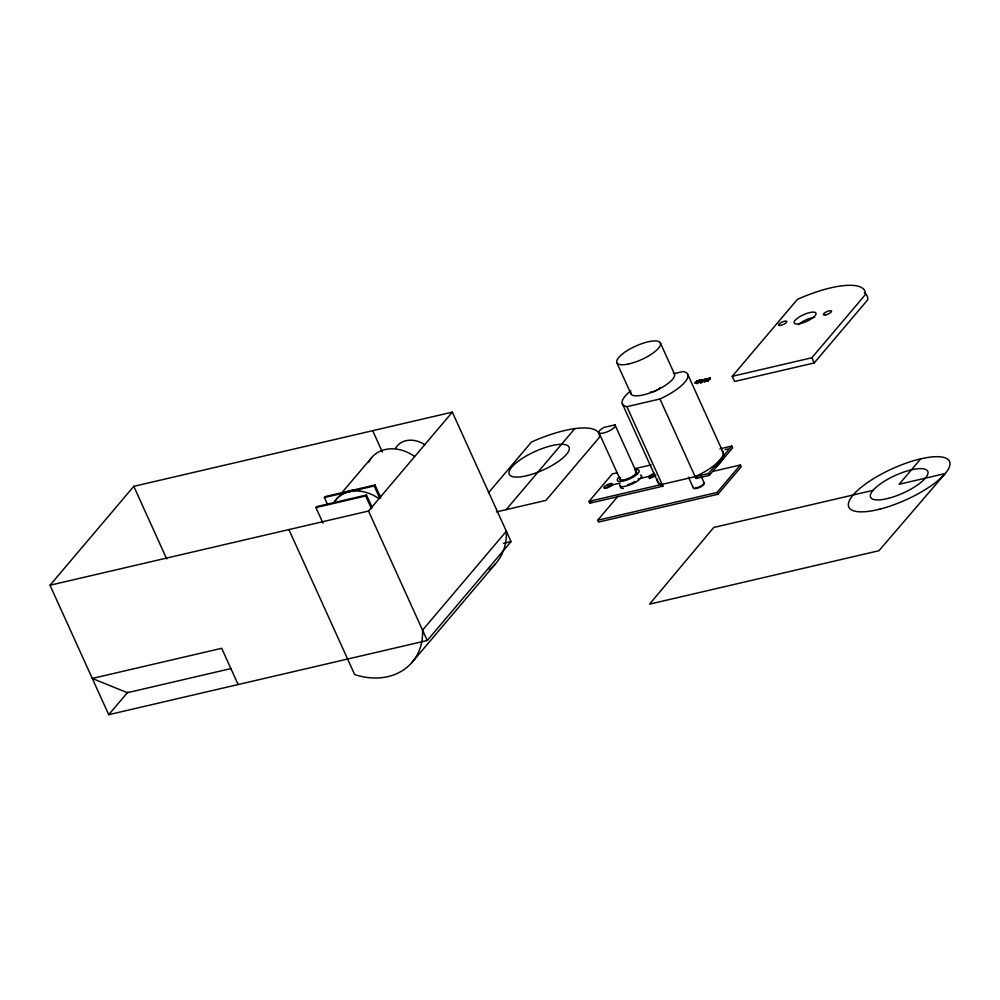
<?xml version="1.0" encoding="UTF-8"?>
<svg xmlns="http://www.w3.org/2000/svg" width="1000" height="1000" viewBox="0 0 1000 1000"><rect width="100%" height="100%" fill="white"/><g stroke="black" fill="none" stroke-linecap="round" stroke-linejoin="round"><path stroke-width="1.5" d="M704.475 380.45L705.325 380.375L705.45 381.525L705.738 380.875M695.05 382.788L695.225 383.188A3.337 1.025 -24.4 0 1 696.762 382.1L698.175 381.3L696.637 381.213M695.45 382.6L696.475 381.8A7.738 2.375 -24.4 0 1 697.038 381.488L697.387 381.287M696.287 382.638L695.662 382.95L697.2 382.65M50 585.237L133.787 486.337L452.325 412.137L511.037 541.6L427.25 640.5L108.725 714.688L50 585.237L368.525 511.037L452.325 412.137M108.725 714.688L127.9 692.05M322.962 523.1L315.912 507.562L316.737 506.6L366.5 495.012L372.262 507.725M327.562 504.487L324.412 497.537L325.225 496.575L375 484.988L380.763 497.7M341.475 493.225L371.4 457.912M349.3 491.737L350.112 490.775M315.912 507.562L365.688 495.975L366.5 495.012M324.412 497.537L374.188 485.95L375 484.988M488.375 492.912L531.487 442.025A65.65 20.175 -24.4 0 1 599.487 437.212L545.95 500.387L496.375 511.938M506.138 509.663L574.8 428.625M411.613 662.862L495.4 563.962M630.75 390.788A35.85 11.025 -24.4 0 0 626.912 406.675L662.962 486.163L589.888 503.188L589.062 501.375L612.337 473.9L616.875 472.85M589.888 503.188L591.825 500.9M699.538 381.912L700.462 380.825M699.575 382.362L700.75 381.025M701.275 381.912L700.288 381.7L702.237 380.675M700.15 381.737L701.075 381.388M701.838 380.775L700.5 382.85L701.413 381.188M703.5 379.775L701.612 382.562L703.988 379.487L703.675 380.175M706.075 379.325L704.262 382M704.275 381.938L706 379.225M706.912 379.312L706.038 380.525M705.775 381.15L709.225 378.775L707.15 380.812M708.15 379.15L706.275 380.588M709.925 378.312L706.587 380.95L707.65 380.262L707.987 381.112L710.462 377.987L710.1 378.713M713.15 471.325L740.362 464.988L741.188 466.8L717.913 494.263L598.462 522.087L597.638 520.275L618 496.238M732.237 376.312L797.4 299.387A65.65 20.175 -24.4 0 1 865.4 294.575L811.862 357.762L732.237 376.312L734.587 381.488L814.212 362.938L867.75 299.75A65.65 20.175 -24.4 0 0 864.3 292.975M589.062 501.375L708.512 473.55L731.787 446.087L732.613 447.9L709.338 475.363L695.987 478.475L659.925 398.988A35.85 11.025 -24.4 0 0 683.2 371.512L674.95 373.438M597.638 520.275L717.087 492.45L740.362 464.988M920.713 458.862L899.175 484.263L945.212 473.55L878.962 550.712L649.538 604.163L713.787 527.45L873.05 490.35M696.737 382.912L695.25 383L696.663 382.2A7.738 2.375 -24.4 0 1 697.212 381.887L698.525 380.65L696.4 381.138L696.75 382.088M704.663 380.112L705.337 380.812A3.95 1.212 -24.4 0 0 705.288 380.688M704.812 380.475L704.438 380.75M697.025 382.912L697.4 382.6A6.025 1.85 -24.4 0 1 698.425 381.838L698.688 382.325M697.2 383.312L697.588 383A6.025 1.85 -24.4 0 1 698.612 382.238M701.862 381.95L701.237 380.788M700.288 381.7L702.95 380.825M705.45 380.375L706.413 381.112M704.275 380.337L705.212 380.838L704.137 380.65M699.237 382.225L699.862 382.362L699.112 382.15M700.4 382.413L700.95 382.1L700.575 382.812M698.475 380.7L696.562 381.688A3.337 1.025 -24.4 0 0 695.025 382.663M708.112 381.062L707.825 380.175M703.2 380.6L703.825 380.763M696.55 383.088L695.913 382.762M702.138 381.712L700.75 382.15M696.663 381.213L698.175 381.3M708.7 378.913L707.975 379.075M696.575 381.538L698.7 381.05M703.438 380.062L702.337 380.312A7.5 2.3 -24.4 0 1 699.212 380.788M708.15 379.475L708.9 379.3L707.45 379.312M704.312 380.613L705.15 380.3M700.575 381.75L701.975 382.188M706.75 380.588L707.562 380.838M626.912 406.675L659.925 398.988M614.963 424.862L603.837 427.45A8.963 2.75 -24.4 0 0 599.388 433.075A8.963 2.75 -24.4 0 0 609.738 430.662A8.963 2.75 -24.4 0 0 614.963 424.862L637.188 473.837M634.712 468.7L651.112 464.875M719.912 448.85L731.787 446.087M725.188 449.625L728.162 448.938M635.413 471.625L636.112 471.463A8.963 2.75 -24.4 0 1 627.888 478.638A8.963 2.75 -24.4 0 1 620.538 477.512M608.162 485.9L620.112 483.125M638.025 478.95L652.962 475.462M503.462 543.362L511.037 541.6M231.163 668.538L127.35 692.712L92.287 678.45L221.688 648.3L238.125 684.55M705.075 379.05A6.625 2.037 -24.4 0 0 708.112 378.612L709.762 378.162M709.95 378.55L708.337 378.925A7.425 2.288 -24.4 0 1 705.413 379.363M701.462 381.425L701.7 380.8M708.075 378.675L710.025 378.675L708.263 379.062A6.625 2.037 -24.4 0 1 705.25 379.45M811.862 357.762L814.212 362.938M708.388 380.737L707.638 380.925M707.138 379.062L707.5 379.75M702.438 380.075L703.112 381.112M702.138 380.225L702.487 381.138M700.7 380.575L701.525 382.6M699.25 380.225L699.362 380.662A3.025 0.925 -24.4 0 0 700.35 380.812L700.487 381.287M700.325 381.475L700.2 381A3.137 0.963 -24.4 0 0 698.688 381.688L698.925 382.163A2.712 0.838 -24.4 0 1 700.325 381.475A3.137 0.963 -24.4 0 0 698.863 382.088M698.312 381.9A6.725 2.062 -24.4 0 1 698.9 380.6L699.112 380.988A6.725 2.062 -24.4 0 0 698.487 382.287M699.725 382.312L700.15 381.075A2.712 0.838 -24.4 0 0 698.737 381.763M696.538 382.6L697.175 383.688A6.812 2.087 -24.4 0 1 698.637 382.325M687.788 374.5L723.025 452.175M720.15 459.812L720.975 461.625M660.375 342.962L674.463 374.025M708.512 473.55L709.338 475.363M717.087 492.45L717.913 494.263M701.188 476.337L704.3 483.2M688.45 477.175L693.425 488.15M616.85 362.75L630.95 393.812M622.312 403.7L657.55 481.375M598.9 432.562L620.475 480.15M372.688 430.688L382.362 452.013M374.188 485.95L379.85 498.45M365.688 495.975L371.45 508.688M368.525 511.037L427.25 640.5M288.9 529.587L354.675 674.587A65.65 52.4 40.3 0 0 422.562 630.138L506.35 531.25A65.65 52.4 40.3 0 1 489.162 569.7M133.787 486.337L166.7 558.888M705.5 380.775L705.512 381.037A3.95 1.212 -24.4 0 1 705.475 381.213M395.562 448.25A23.9 19.075 40.3 0 1 424.95 444.762M334.462 502.075A35.85 28.613 40.3 0 1 359.712 490.125M368.537 462.463A35.85 28.613 40.3 0 1 414.5 456.4M333.65 503.038A35.85 28.613 40.3 0 1 378.775 498.575M655.638 475.65A4.775 1.475 -24.4 0 1 648.612 477.45A4.775 1.475 -24.4 0 1 654.538 473.338M635.037 481.4A8.963 2.75 -24.4 0 1 627.6 484.675M640.45 474.963A11.95 3.675 -24.4 0 1 632.163 483.988A11.95 3.675 -24.4 0 1 619.712 484.425M634.6 469.688A11.95 3.675 -24.4 0 1 637.163 474.225A11.95 3.675 -24.4 0 1 621.825 481.337A11.95 3.675 -24.4 0 1 619.275 476.788M721.737 450.5A35.85 11.025 -24.4 0 1 695.163 476.662M662.15 484.35A35.85 11.025 -24.4 0 1 657.4 479.188M724 456.175A35.85 11.025 -24.4 0 1 715.413 466.9M697.913 477.575A35.85 11.025 -24.4 0 1 695.987 478.475M662.962 486.163A35.85 11.025 -24.4 0 1 661.112 485.65M658.688 483.812A35.85 11.025 -24.4 0 1 658.15 481.775M723.112 452.812A35.85 11.025 -24.4 0 1 723.538 453.363M649.525 478.587A4.775 1.475 -24.4 0 1 655.65 475.087M605.188 488.438A4.775 1.475 -24.4 0 1 612.475 485.337M623.4 488.462A11.95 3.675 -24.4 0 1 620.538 486.238M641.712 476.975A11.95 3.675 -24.4 0 1 642.262 477.55M660.375 387.463A5.975 1.837 -24.4 0 1 655.875 390.737A5.975 1.837 -24.4 0 1 650.387 392.038M673.363 372.875A23.9 7.35 -24.4 0 1 655.638 390.662A23.9 7.35 -24.4 0 1 630.8 392.1M702.588 484.525A4.188 1.288 -24.4 0 1 702.475 484.7M701.762 485.425A4.188 1.288 -24.4 0 1 695.588 487.725M703.538 482.738A5.975 1.837 -24.4 0 1 699.688 487.325A5.975 1.837 -24.4 0 1 693.55 487.312M708.175 378.488A7.425 2.288 -24.4 0 1 705.225 378.963M698.787 381.987A7.05 2.163 -24.4 0 1 699.163 380.975M697.05 383.275A6.812 2.087 -24.4 0 1 698.45 381.925M698.612 381.587A7.05 2.163 -24.4 0 1 698.975 380.575M700.337 380.825A9.887 3.038 -24.4 0 0 702.262 380.45L703.6 380.138L702.075 380.062A9.887 3.038 -24.4 0 1 700.163 380.425A3.025 0.925 -24.4 0 1 699.163 380.275M702.188 379.875A7.5 2.3 -24.4 0 1 699.025 380.387M798.475 324.525A11.95 3.675 -24.4 0 1 814.688 317.325M606.5 488.05A4.775 1.475 -24.4 0 0 612.525 483.938A4.775 1.475 -24.4 0 0 605.487 485.725A4.775 1.475 -24.4 0 0 606.5 488.05M628.387 364.038A23.9 7.35 -24.4 0 0 660.575 343.688A23.9 7.35 -24.4 0 0 626.875 350.825A23.9 7.35 -24.4 0 0 628.387 364.038M527.675 475.487A32.862 10.1 -24.4 0 0 569.113 447.175A32.862 10.1 -24.4 0 0 520.7 459.45A32.862 10.1 -24.4 0 0 527.675 475.487M780.763 325.387A4.487 1.375 -24.4 0 0 786.787 321.562A4.487 1.375 -24.4 0 0 780.475 322.9A4.487 1.375 -24.4 0 0 780.763 325.387M825.55 314.95A4.487 1.375 -24.4 0 0 831.587 311.137A4.487 1.375 -24.4 0 0 825.263 312.475A4.487 1.375 -24.4 0 0 825.55 314.95M799.963 323.663A11.95 3.675 -24.4 0 0 816.05 313.488A11.95 3.675 -24.4 0 0 799.2 317.05A11.95 3.675 -24.4 0 0 799.963 323.663M888.213 498.387A31.375 9.637 -24.4 0 0 927.763 471.35A31.375 9.637 -24.4 0 0 881.55 483.062A31.375 9.637 -24.4 0 0 888.213 498.387M879.862 509.137A55.275 16.988 -24.4 0 0 949.55 461.512A55.275 16.988 -24.4 0 0 868.125 482.15A55.275 16.988 -24.4 0 0 879.862 509.137"/></g></svg>
